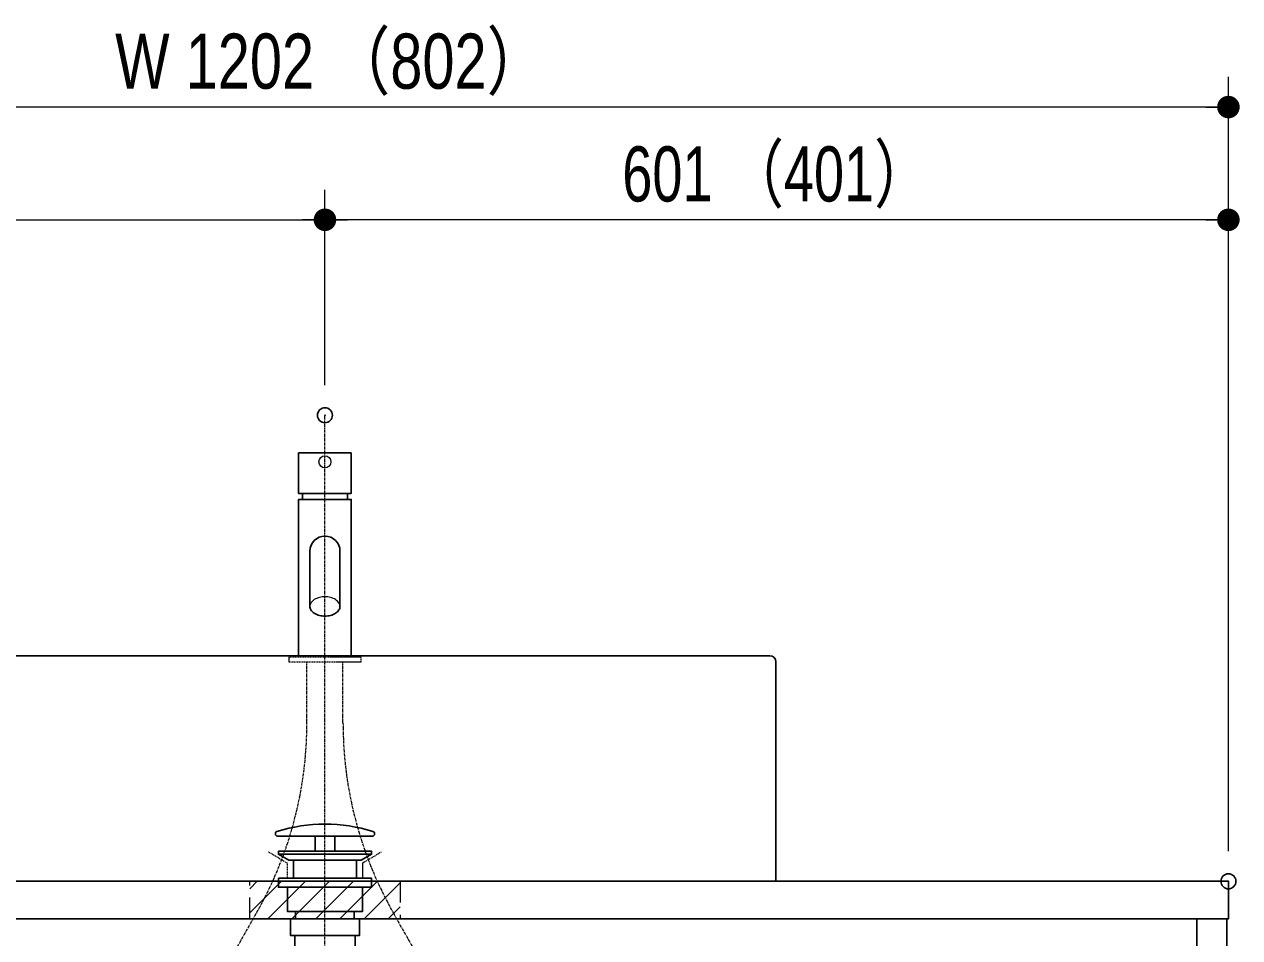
# Model space of a CAD drawing. Units: millimetres, scale not verified. Extents: x -6062 to 6062, y -3045 to 3045.
# Drawn here: x -4922 to -4114, y -1418 to -810 of the extents above; entities that cross this region are included whole.
import ezdxf
from ezdxf.enums import TextEntityAlignment as Align

# ---------------------------------------------------------------- set-up
doc = ezdxf.new("R2010")
doc.units = ezdxf.units.MM
doc.header["$LTSCALE"] = 20
doc.header["$PDMODE"] = 32
doc.header["$PDSIZE"] = 10
doc.linetypes.add('USER1', pattern=[1.11, 0.71, -0.4])
doc.linetypes.add('USER2', pattern=[2.91, 1.76, -0.4, 0.35, -0.4])
for name, color, linetype, lineweight in [('0-0_5ボウル・キャビネット', 7, 'Continuous', 15), ('0-2_4給排水', 7, 'Continuous', 30), ('0-5_0', 7, 'Continuous', 25), ('0-7_2寸法-1', 7, 'Continuous', 15)]:
    doc.layers.add(name, color=color, linetype=linetype, lineweight=lineweight)
doc.layers.add('0-6_Defpoints', color=7, linetype='Continuous')
doc.styles.add('ＭＳ Ｐゴシック', font='')
doc.styles.get('ＭＳ Ｐゴシック').set_extended_font_data('MS PGothic')

# ---------------------------------------------------------------- blocks, each defined once
blk = doc.blocks.new('グループ-1')
at = {"layer": '0-0_5ボウル・キャビネット', "lineweight": 30}
for p, q in [((-64700, -27600), (-64700, -24680)), ((-64620, -24600), (-52780, -24600))]:
    blk.add_line(p, q, dxfattribs=at)
blk.add_lwpolyline([(-52700, -24680), (-52700, -27600), (-64700, -27600)], dxfattribs=at)
at = {"layer": '0-0_5ボウル・キャビネット', "linetype": 'USER1'}
blk.add_lwpolyline([(-57950, -27211.1), (-58200, -27360), (-58200, -27560), (-59200, -27560), (-59200, -27360), (-59450, -27211.1)], dxfattribs=at)
at = {"layer": '0-0_5ボウル・キャビネット', "lineweight": 30}
for centre, start, end in [((-64620, -24680), 90, 180), ((-52780, -24680), 0, 90)]:
    blk.add_arc(centre, 80, start, end, dxfattribs=at)
blk = doc.blocks.new('グループ-15')
at = {"layer": '0-2_4給排水', "linetype": 'USER1', "lineweight": 15}
for p, q in [((-59050, -24600), (-59050, -24620)), ((-58350, -24620), (-58350, -24600))]:
    blk.add_line(p, q, dxfattribs=at)
blk.add_lwpolyline([(-59180, -24620), (-59180, -24680), (-58220, -24680), (-58220, -24620)], close=True, dxfattribs=at)
blk = doc.blocks.new('グループ-16')
at = {"layer": '0-2_4給排水'}
for p, q in [((-59000, -22440), (-59000, -22520)), ((-58400, -22440), (-58400, -22520))]:
    blk.add_line(p, q, dxfattribs=at)
at = {"layer": '0-2_4給排水', "linetype": 'USER2', "lineweight": 15}
for p, q in [((-60035.3, -28769.2), (-59604.7, -28010.8)), ((-57364.7, -28769.2), (-57795.3, -28010.8))]:
    blk.add_line(p, q, dxfattribs=at)
at = {"layer": '0-2_4給排水'}
blk.add_lwpolyline([(-58350, -21900), (-59050, -21900), (-59050, -22440), (-58350, -22440)], close=True, dxfattribs=at)
for points in [[(-59050, -24600), (-59050, -22520), (-58350, -22520), (-58350, -24600)], [(-58900, -23207.8), (-58900, -23943.4), (-58899.2, -23955), (-58896.7, -23966.8), (-58892.3, -23978.8), (-58886, -23990.7), (-58877.7, -24002.5), (-58867.4, -24013.8), (-58855.3, -24024.5), (-58841.4, -24034.3), (-58826.1, -24043.2), (-58809.4, -24051), (-58791.9, -24057.6), (-58773.6, -24063), (-58755, -24067), (-58736.4, -24069.8), (-58718, -24071.5), (-58700, -24072), (-58682, -24071.5), (-58663.6, -24069.8), (-58645, -24067), (-58626.4, -24063), (-58608.1, -24057.6), (-58590.6, -24051), (-58573.9, -24043.2), (-58558.6, -24034.3), (-58544.7, -24024.5), (-58532.6, -24013.8), (-58522.3, -24002.5), (-58514, -23990.7), (-58507.7, -23978.8), (-58503.3, -23966.8), (-58500.8, -23955), (-58500, -23943.4), (-58500, -23208)]]:
    blk.add_lwpolyline(points, dxfattribs=at)
at = {"layer": '0-2_4給排水', "lineweight": 15}
blk.add_lwpolyline([(-58500, -23943.4), (-58500.8, -23931.9), (-58503.3, -23920), (-58507.7, -23908), (-58514, -23896.1), (-58522.3, -23884.4), (-58532.6, -23873.1), (-58544.7, -23862.4), (-58558.6, -23852.5), (-58573.9, -23843.6), (-58590.6, -23835.8), (-58608.1, -23829.2), (-58626.4, -23823.9), (-58645, -23819.8), (-58663.6, -23817), (-58682, -23815.4), (-58700, -23814.9), (-58718, -23815.4), (-58736.4, -23817), (-58755, -23819.8), (-58773.6, -23823.9), (-58791.9, -23829.2), (-58809.4, -23835.8), (-58826.1, -23843.6), (-58841.4, -23852.5), (-58855.3, -23862.4), (-58867.4, -23873.1), (-58877.7, -23884.4), (-58886, -23896.1), (-58892.3, -23908), (-58896.7, -23920), (-58899.2, -23931.9), (-58900, -23943.4)], dxfattribs=at)
at = {"layer": '0-2_4給排水', "linetype": 'USER2', "lineweight": 15}
for points in [[(-58940, -25493.4), (-58940, -25403), (-58940, -24680)], [(-58460, -25493.4), (-58460, -25403), (-58460, -24680)]]:
    blk.add_lwpolyline(points, dxfattribs=at)
at = {"layer": '0-2_4給排水', "lineweight": 15}
blk.add_circle((-58700, -22020), 80, dxfattribs=at)
at = {"layer": '0-2_4給排水'}
for start, end in [(90, 180), (0, 90)]:
    blk.add_arc((-58700, -23208), 200, start, end, dxfattribs=at)
at = {"layer": '0-2_4給排水', "linetype": 'USER2', "lineweight": 15}
for centre, start, end in [((-64039.3, -25493.4), 330.41692, 0), ((-53360.7, -25493.4), 180, 209.58308)]:
    blk.add_arc(centre, 5099.3, start, end, dxfattribs=at)
at = {"layer": '0-2_4給排水'}
blk.add_blockref('グループ-15', (0, 0), dxfattribs=at)
blk = doc.blocks.new('グループ-20')
at = {"layer": '0-2_4給排水', "linetype": 'USER2', "lineweight": 15}
blk.add_line((-58700, -42400), (-58700, -21400), dxfattribs=at)
at = {"layer": '0-2_4給排水'}
for p, q in [((-59360, -26965.2), (-59360, -26970)), ((-59330, -27000), (-58070, -27000)), ((-58040, -26970), (-58040, -26965.2))]:
    blk.add_line(p, q, dxfattribs=at)
for points in [[(-58830, -27000), (-58570, -27000), (-58570, -27200), (-58830, -27200)], [(-59320, -27200), (-58080, -27200), (-58080, -27240), (-59320, -27240)], [(-59181.3, -27320), (-59320, -27240), (-58080, -27240), (-58220.2, -27320)], [(-59120, -27320), (-58280, -27320), (-58280, -27560), (-59120, -27560)], [(-59320, -27560), (-58080, -27560), (-58080, -27680), (-59320, -27680)], [(-59200, -27680), (-58200, -27680), (-58200, -28000), (-59200, -28000)], [(-59160, -28100), (-58240, -28100), (-58240, -28320), (-59160, -28320)], [(-59090, -28000), (-58310, -28000), (-58310, -28100), (-59090, -28100)], [(-59100, -28320), (-58300, -28320), (-58300, -28560), (-59100, -28560)]]:
    blk.add_lwpolyline(points, close=True, dxfattribs=at)
for centre, radius, start, end in [((-58700, -29002.5), 2162.5, 72.8168, 107.1832), ((-59330, -26965.2), 30, 107.1832, 180), ((-59330, -26970), 30, 180, 270), ((-58070, -26970), 30, 270, 0), ((-58070, -26965.2), 30, 0, 72.8168)]:
    blk.add_arc(centre, radius, start, end, dxfattribs=at)
blk = doc.blocks.new('グループ-26')
at = {"layer": '0-0_5ボウル・キャビネット', "lineweight": 30}
blk.add_lwpolyline([(-70720, -27600), (-46680, -27600), (-46680, -28100), (-70720, -28100)], close=True, dxfattribs=at)
blk.add_lwpolyline([(-47100, -28600), (-47100, -28100), (-46700, -28100), (-46700, -41360), (-46740, -41400), (-47060, -41400), (-47100, -41360), (-47100, -40600)], dxfattribs=at)
blk = doc.blocks.new('グループ-28')
at = {"layer": '0-0_5ボウル・キャビネット'}
blk.add_blockref('グループ-26', (0, 0), dxfattribs=at)
blk = doc.blocks.new('_Dot')
at = {"layer": '0-5_0'}
blk.add_line((-10, 0), (-20, 0), dxfattribs=at)
for points in [[(0, 0), (-10, 0), (-9.92, 1.25)], [(0, 0), (-9.92, -1.25), (-10, 0)], [(0, 0), (-9.92, 1.25), (-9.69, 2.49)], [(0, 0), (-9.69, -2.49), (-9.92, -1.25)], [(0, 0), (-9.69, 2.49), (-9.3, 3.68)], [(0, 0), (-9.3, -3.68), (-9.69, -2.49)], [(0, 0), (-9.3, 3.68), (-8.76, 4.82)], [(0, 0), (-8.76, -4.82), (-9.3, -3.68)], [(0, 0), (-8.76, 4.82), (-8.09, 5.88)], [(0, 0), (-8.09, -5.88), (-8.76, -4.82)], [(0, 0), (-8.09, 5.88), (-7.29, 6.85)], [(0, 0), (-7.29, -6.85), (-8.09, -5.88)], [(0, 0), (-7.29, 6.85), (-6.37, 7.71)], [(0, 0), (-6.37, -7.71), (-7.29, -6.85)], [(0, 0), (-6.37, 7.71), (-5.36, 8.44)], [(0, 0), (-5.36, -8.44), (-6.37, -7.71)], [(0, 0), (-5.36, 8.44), (-4.26, 9.05)], [(0, 0), (-4.26, -9.05), (-5.36, -8.44)], [(0, 0), (-4.26, 9.05), (-3.09, 9.51)], [(0, 0), (-3.09, -9.51), (-4.26, -9.05)], [(0, 0), (-3.09, 9.51), (-1.87, 9.82)], [(0, 0), (-1.87, -9.82), (-3.09, -9.51)], [(0, 0), (-1.87, 9.82), (-0.63, 9.98)], [(0, 0), (-0.63, -9.98), (-1.87, -9.82)], [(0, 0), (-0.63, 9.98), (0.63, 9.98)], [(0, 0), (0.63, -9.98), (-0.63, -9.98)], [(0, 0), (0.63, 9.98), (1.87, 9.82)], [(0, 0), (1.87, 9.82), (3.09, 9.51)], [(0, 0), (3.09, 9.51), (4.26, 9.05)], [(0, 0), (4.26, 9.05), (5.36, 8.44)], [(0, 0), (5.36, 8.44), (6.37, 7.71)], [(0, 0), (6.37, 7.71), (7.29, 6.85)], [(0, 0), (7.29, 6.85), (8.09, 5.88)], [(0, 0), (8.09, 5.88), (8.76, 4.82)], [(0, 0), (8.76, 4.82), (9.3, 3.68)], [(0, 0), (9.3, 3.68), (9.69, 2.49)], [(0, 0), (9.69, 2.49), (9.92, 1.25)], [(0, 0), (9.92, 1.25), (10, 0)], [(0, 0), (1.87, -9.82), (0.63, -9.98)], [(0, 0), (3.09, -9.51), (1.87, -9.82)], [(0, 0), (4.26, -9.05), (3.09, -9.51)], [(0, 0), (5.36, -8.44), (4.26, -9.05)], [(0, 0), (6.37, -7.71), (5.36, -8.44)], [(0, 0), (7.29, -6.85), (6.37, -7.71)], [(0, 0), (8.09, -5.88), (7.29, -6.85)], [(0, 0), (8.76, -4.82), (8.09, -5.88)], [(0, 0), (9.3, -3.68), (8.76, -4.82)], [(0, 0), (9.69, -2.49), (9.3, -3.68)], [(0, 0), (9.92, -1.25), (9.69, -2.49)], [(0, 0), (10, 0), (9.92, -1.25)]]:
    blk.add_solid(points, dxfattribs=at)

msp = doc.modelspace()

# ---------------------------------------------------------------- linework, layer by layer
at = {"layer": '0-0_5ボウル・キャビネット'}
for p, q in [((-4772.5, -1385), (-4767.5, -1380)), ((-4772.5, -1401), (-4751.5, -1380)), ((-4760.5, -1405), (-4735.5, -1380)), ((-4744.5, -1405), (-4719.5, -1380)), ((-4728.5, -1405), (-4703.5, -1380)), ((-4712.5, -1405), (-4687.5, -1380)), ((-4696.5, -1405), (-4672.5, -1381)), ((-4680.5, -1405), (-4672.5, -1397))]:
    msp.add_line(p, q, dxfattribs=at)
at = {"layer": '0-0_5ボウル・キャビネット', "linetype": 'USER1'}
msp.add_lwpolyline([(-4772.5, -1380), (-4672.5, -1380), (-4672.5, -1405), (-4772.5, -1405)], close=True, dxfattribs=at)
at = {"layer": '0-6_Defpoints'}
for p in [(-4722.5, -940), (-4121.5, -940), (-4722.5, -1070), (-4121.5, -1380)]:
    msp.add_point(p, dxfattribs=at)
at = {"layer": '0-7_2寸法-1'}
for p, q in [((-4121.5, -920), (-4121.5, -845)), ((-4136.51, -865), (-5308.49, -865)), ((-4722.5, -1050), (-4722.5, -920)), ((-4722.5, -1050), (-4722.5, -920)), ((-4121.5, -1360), (-4121.5, -920)), ((-5308.49, -940), (-4737.51, -940)), ((-4136.51, -940), (-4707.49, -940))]:
    msp.add_line(p, q, dxfattribs=at)

# ---------------------------------------------------------------- block references
at = {"layer": '0-0_5ボウル・キャビネット', "xscale": 0.05, "yscale": 0.05}
for name in ['グループ-1', 'グループ-28']:
    msp.add_blockref(name, (-1787.5, 0), dxfattribs=at)
at = {"layer": '0-2_4給排水', "xscale": 0.05, "yscale": 0.05}
for name in ['グループ-20', 'グループ-16']:
    msp.add_blockref(name, (-1787.5, 0), dxfattribs=at)
at = {"layer": '0-7_2寸法-1', "xscale": 0.7503418, "yscale": 0.7503418}
for p in [(-4121.5, -865), (-4722.5, -940), (-4121.5, -940)]:
    msp.add_blockref('_Dot', p, dxfattribs=at)
at = {"layer": '0-7_2寸法-1', "xscale": 0.7503418, "yscale": 0.7503418, "rotation": 180}
msp.add_blockref('_Dot', (-4722.5, -940), dxfattribs=at)

# ---------------------------------------------------------------- texts
at = {"layer": '0-7_2寸法-1', "style": 'ＭＳ Ｐゴシック'}
for s, height, width, p in [('W 1202 （802）', 36.69, 0.8, (-4862.07, -863.81)), ('601 （401）', 36.66, 0.75, (-4524.7, -938.81))]:
    msp.add_text(s, height=height, dxfattribs=dict(at, width=width)).set_placement(p, align=Align.BOTTOM_LEFT)

doc.saveas('drawing.dxf')
